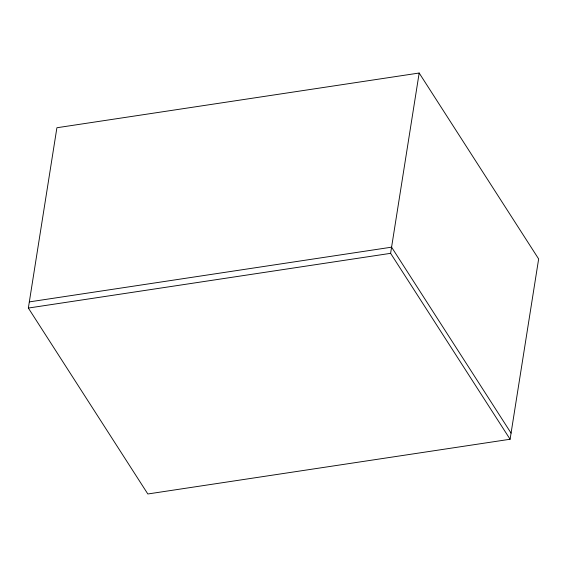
<?xml version="1.0" encoding="UTF-8"?>
<svg xmlns="http://www.w3.org/2000/svg" width="567" height="567" viewBox="0 0 567 567"><rect width="100%" height="100%" fill="white"/><g stroke="black" fill="none" stroke-linecap="round" stroke-linejoin="round"><path stroke-width="0.85" d="M28.35 308.051L56.906 127.745L419.169 73.023L538.65 258.949L510.094 439.255L147.831 493.977L28.35 308.051L390.606 253.336L510.094 439.255M390.606 253.336L419.169 73.023M29.328 301.892L391.584 247.177L511.065 433.103"/></g></svg>
